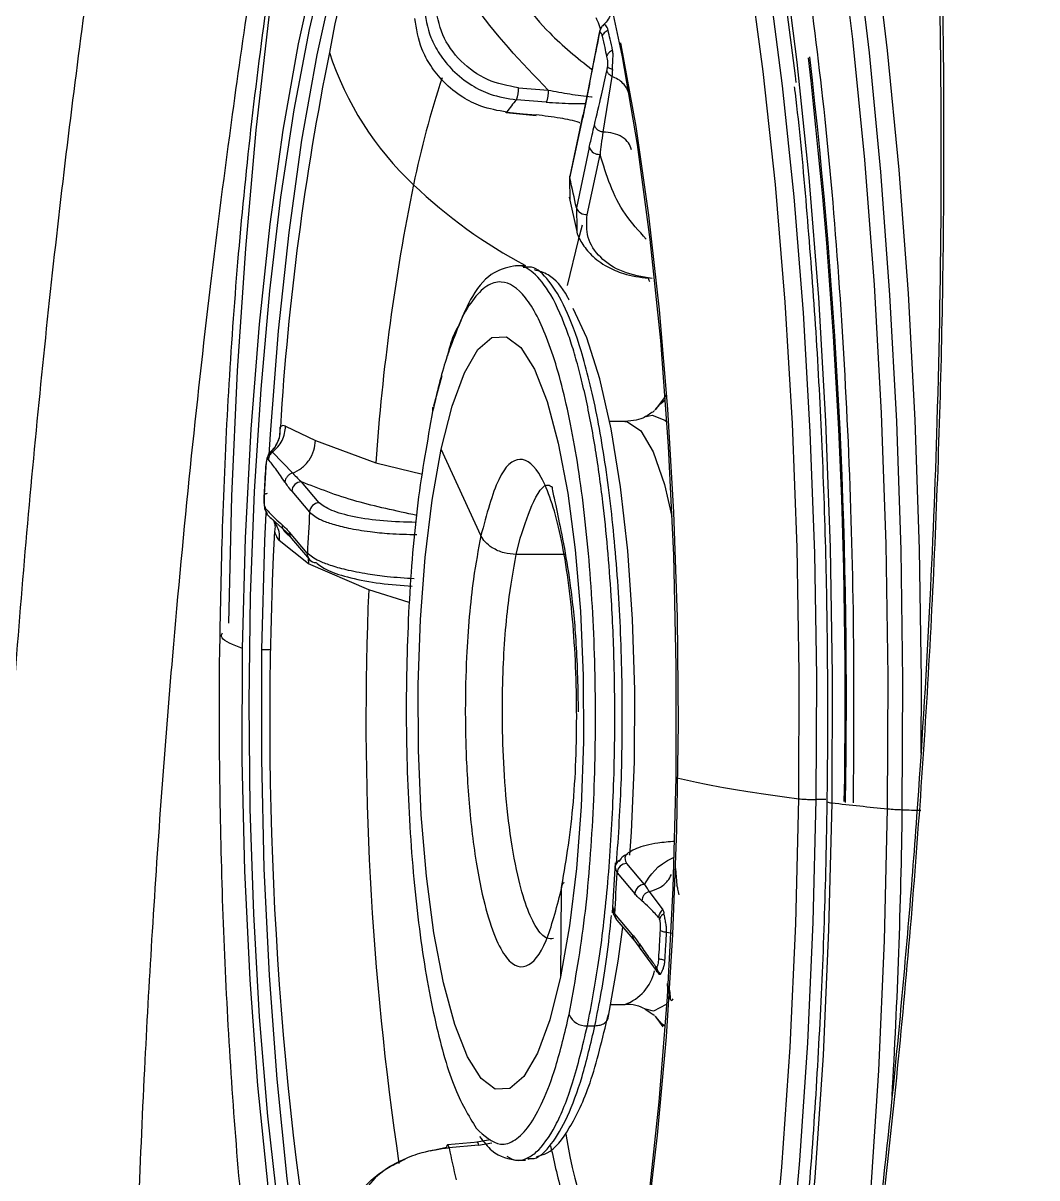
# Model space of a CAD drawing. Extents: x 525 to 613, y 487 to 635.
# Drawn here: x 602.46 to 603.692, y 543.681 to 545.085 of the extents above; entities that cross this region are included whole.
import ezdxf

# ---------------------------------------------------------------- set-up
doc = ezdxf.new("R2010")
doc.units = 0
doc.header["$MEASUREMENT"] = 0
doc.layers.add('1', color=4, linetype='Continuous')
doc.layers.add('STD TEST', color=3, linetype='Continuous')

# ---------------------------------------------------------------- blocks, each defined once
blk = doc.blocks.new('2023 VANGUARD')
at = {"layer": '1', "color": 3, "linetype": 'Continuous', "lineweight": 25}
for p, q in [((34.2002, -47.6176), (34.1864, -47.6885)), ((34.2157, -47.6705), (34.2048, -47.7383)), ((34.1023, -47.6844), (34.1385, -47.6873)), ((34.1864, -47.6885), (34.1808, -47.7171)), ((34.1359, -47.7019), (34.0997, -47.699)), ((34.0872, -47.7146), (34.1239, -47.7181)), ((34.1802, -47.7187), (34.1646, -47.792)), ((34.1646, -47.7944), (34.1803, -47.7211)), ((34.1883, -47.7571), (34.1727, -47.8304)), ((34.1857, -47.8387), (34.2014, -47.7654)), ((34.165, -47.821), (34.1646, -47.7944)), ((34.164, -47.8174), (34.1733, -47.8593)), ((34.1727, -47.8304), (34.173, -47.8555)), ((34.1106, -47.9008), (34.0986, -47.9008)), ((34.1131, -47.9028), (34.1076, -47.9008)), ((34.1105, -47.9029), (34.1081, -47.9029)), ((34.009, -48.0348), (33.9988, -48.0714)), ((34.2822, -48.0576), (34.2682, -48.0762)), ((34.2682, -48.0762), (34.2703, -48.0734)), ((34.2317, -48.0903), (34.2131, -48.0903)), ((33.8127, -48.097), (33.8113, -48.1108)), ((33.8191, -48.096), (33.8555, -48.1133)), ((33.8555, -48.1133), (33.9288, -48.1404)), ((33.8013, -48.1268), (33.7991, -48.1291)), ((33.8007, -48.1272), (33.8063, -48.1211)), ((33.8063, -48.1211), (33.8012, -48.127)), ((33.8033, -48.1273), (33.8277, -48.1529)), ((34.0565, -48.229), (34.0082, -48.1238)), ((33.795, -48.1455), (33.7931, -48.1793)), ((33.9288, -48.1404), (33.9855, -48.1543)), ((33.8266, -48.175), (33.8483, -48.2004)), ((33.8601, -48.189), (33.8385, -48.1635)), ((33.7939, -48.1963), (33.794, -48.1971)), ((33.8236, -48.2276), (33.7989, -48.2054)), ((33.8051, -48.2114), (33.8052, -48.2116)), ((33.8184, -48.2246), (33.8265, -48.2326)), ((33.8455, -48.2502), (33.8238, -48.2248)), ((34.0995, -48.2519), (34.1041, -48.2322)), ((33.8471, -48.2632), (33.8114, -48.235)), ((33.8263, -48.2325), (33.848, -48.2579)), ((33.8466, -48.2563), (33.8471, -48.2632)), ((34.1592, -48.2519), (34.0995, -48.2519)), ((33.9202, -48.2948), (33.8471, -48.2632)), ((33.9695, -48.3102), (33.9202, -48.2948)), ((33.7904, -48.3675), (33.8015, -48.3675)), ((34.4759, -48.5499), (34.4642, -48.5499)), ((34.227, -48.6216), (34.2242, -48.6251)), ((34.2197, -48.6268), (34.2162, -48.6878)), ((34.222, -48.6391), (34.2437, -48.6645)), ((34.2556, -48.653), (34.2339, -48.6276)), ((34.2931, -48.6339), (34.2948, -48.6543)), ((34.1541, -48.6604), (34.1534, -48.7655)), ((34.154, -48.6605), (34.1541, -48.6604)), ((34.2612, -48.6617), (34.2776, -48.6839)), ((34.2193, -48.6889), (34.218, -48.6823)), ((34.2409, -48.7143), (34.2193, -48.6889)), ((34.2218, -48.6965), (34.2435, -48.722)), ((34.2436, -48.7221), (34.251, -48.7322)), ((34.2892, -48.7127), (34.2822, -48.7115)), ((34.251, -48.7322), (34.2708, -48.7592)), ((34.2708, -48.7592), (34.2735, -48.7622)), ((34.2828, -48.7736), (34.2832, -48.7808)), ((34.287, -48.7932), (34.2847, -48.7801)), ((34.2145, -48.799), (34.2317, -48.799)), ((34.2682, -48.8131), (34.2779, -48.8262)), ((34.186, -48.8249), (34.1951, -48.8249)), ((34.0147, -48.973), (33.9947, -48.9774)), ((34.0531, -48.9665), (34.0159, -48.9695)), ((34.0538, -48.9702), (34.0177, -48.9732)), ((34.068, -48.9638), (34.0514, -48.9666)), ((34.0538, -48.9702), (34.0699, -48.9674)), ((34.0987, -48.9885), (34.1107, -48.9885)), ((34.1141, -48.9871), (34.1167, -48.9862))]:
    blk.add_line(p, q, dxfattribs=at)
at = {"layer": '1', "color": 3, "linetype": 'Continuous', "lineweight": 25, "flags": 128}
for points in [[(34.5919, -48.4933), (34.592, -48.404), (34.5897, -48.2456), (34.5844, -48.0887), (34.5762, -47.9345), (34.565, -47.7843), (34.551, -47.639), (34.5344, -47.4999), (34.5151, -47.3679), (34.4934, -47.2442), (34.4695, -47.1296), (34.4434, -47.025), (34.4155, -46.9312), (34.3859, -46.8489), (34.3548, -46.7788), (34.3225, -46.7214), (34.2893, -46.677), (34.2553, -46.6461), (34.2209, -46.629), (34.195, -46.6251)], [(34.5688, -48.5622), (34.5696, -48.4041), (34.5673, -48.2463), (34.562, -48.09), (34.5538, -47.9363), (34.5427, -47.7866), (34.5288, -47.6418), (34.5122, -47.5032), (34.493, -47.3717), (34.4714, -47.2484), (34.4475, -47.1342), (34.4215, -47.03), (34.3937, -46.9365), (34.3642, -46.8546), (34.3332, -46.7847), (34.3011, -46.7274), (34.2679, -46.6833), (34.2341, -46.6525), (34.1998, -46.6353), (34.1653, -46.632), (34.1479, -46.6355)], [(34.5509, -48.5611), (34.5517, -48.4), (34.5492, -48.2393), (34.5436, -48.0801), (34.5349, -47.924), (34.5232, -47.772), (34.5086, -47.6254), (34.4912, -47.4855), (34.4711, -47.3532), (34.4485, -47.2297), (34.4236, -47.1161), (34.3966, -47.0131), (34.3676, -46.9216), (34.337, -46.8424), (34.3049, -46.7762), (34.2717, -46.7233), (34.2376, -46.6843), (34.2029, -46.6595), (34.1678, -46.649), (34.1326, -46.653), (34.0977, -46.6714), (34.0633, -46.7042), (34.0554, -46.7138)], [(33.9884, -46.8671), (34.0064, -46.8388), (34.0392, -46.799), (34.0727, -46.7733), (34.1065, -46.7619), (34.1404, -46.7648), (34.1741, -46.782), (34.2074, -46.8134), (34.2398, -46.8588), (34.2712, -46.9177), (34.3013, -46.9896), (34.3298, -47.0739), (34.3565, -47.1699), (34.3811, -47.2768), (34.4035, -47.3936), (34.4234, -47.5194), (34.4407, -47.6531), (34.4553, -47.7936), (34.467, -47.9396), (34.4756, -48.0899), (34.4812, -48.2433), (34.4837, -48.3984), (34.4831, -48.5538)], [(34.4397, -47.678), (34.4388, -47.67), (34.4218, -47.5391), (34.4023, -47.416), (34.3804, -47.3016), (34.3563, -47.197), (34.3302, -47.103), (34.3023, -47.0205), (34.2728, -46.9501), (34.2421, -46.8925), (34.2103, -46.8481), (34.1778, -46.8174), (34.1728, -46.8139)], [(33.7501, -48.3355), (33.7539, -48.1809), (33.7608, -48.0286), (33.7706, -47.8799), (33.7835, -47.736), (33.7992, -47.5981), (33.8176, -47.4675), (33.8385, -47.3452), (33.8618, -47.2322), (33.8873, -47.1296), (33.9148, -47.0383), (33.9439, -46.9589), (33.9746, -46.8922), (33.9884, -46.8671)], [(34.4642, -48.5499), (34.4648, -48.4001), (34.4624, -48.2506), (34.4569, -48.1028), (34.4486, -47.958), (34.4374, -47.8172), (34.4233, -47.6819), (34.4066, -47.553), (34.3874, -47.4318), (34.3659, -47.3192), (34.3421, -47.2162), (34.3164, -47.1236), (34.2889, -47.0424), (34.26, -46.9731), (34.2297, -46.9164), (34.1984, -46.8727), (34.1866, -46.8598)], [(34.443, -48.549), (34.4436, -48.3959), (34.441, -48.2434), (34.4352, -48.0926), (34.4264, -47.945), (34.4145, -47.802), (34.3997, -47.6648), (34.3821, -47.5346), (34.362, -47.4127), (34.3393, -47.3001), (34.3145, -47.1979), (34.2876, -47.107), (34.259, -47.0282), (34.2289, -46.9622), (34.1975, -46.9097), (34.1831, -46.8906)], [(33.8106, -49.0498), (33.7977, -48.9348), (33.7875, -48.8141), (33.7803, -48.689), (33.776, -48.5611), (33.7748, -48.4318), (33.7766, -48.3027), (33.7815, -48.1752), (33.7893, -48.0509), (33.8, -47.9312), (33.8135, -47.8175), (33.8296, -47.7112), (33.8481, -47.6135), (33.8688, -47.5255), (33.8915, -47.4483), (33.9158, -47.3828), (33.9416, -47.3297), (33.9684, -47.2897), (33.9961, -47.2632), (34.0241, -47.2506), (34.0524, -47.252)], [(33.7991, -48.1306), (33.8006, -48.1054), (33.8105, -47.9799), (33.8233, -47.8603), (33.839, -47.748), (33.8574, -47.6445), (33.8781, -47.551), (33.901, -47.4688), (33.9258, -47.3988), (33.9521, -47.342), (33.9796, -47.2991), (34.0081, -47.2706), (34.037, -47.2568), (34.0493, -47.2555)], [(34.0734, -47.2516), (34.0766, -47.2541), (34.1053, -47.2854), (34.1332, -47.3314), (34.1597, -47.3913), (34.1846, -47.4645), (34.2076, -47.5499), (34.2284, -47.6467), (34.2466, -47.7535), (34.2621, -47.8689), (34.2747, -47.9917), (34.2843, -48.1201), (34.2906, -48.2526), (34.2936, -48.3875), (34.2934, -48.5231)], [(33.7668, -48.3662), (33.7703, -48.2316), (33.7772, -48.0996), (33.7872, -47.972), (33.8003, -47.8503), (33.8162, -47.7361), (33.8349, -47.6308), (33.856, -47.5357), (33.8793, -47.4521), (33.9045, -47.381), (33.9312, -47.3232), (33.9593, -47.2795), (33.9716, -47.2652)], [(34.2262, -47.6298), (34.2267, -47.6321), (34.2447, -47.7316), (34.2603, -47.8395), (34.2733, -47.9545), (34.2834, -48.0752), (34.2907, -48.2003), (34.295, -48.3282), (34.2962, -48.4575), (34.2944, -48.5866), (34.2895, -48.7141), (34.2817, -48.8384), (34.2709, -48.9581), (34.2574, -49.0718), (34.2413, -49.1781), (34.2228, -49.2758), (34.2021, -49.3638), (34.1795, -49.441), (34.1551, -49.5065), (34.1294, -49.5596), (34.1025, -49.5996), (34.0749, -49.6261), (34.0468, -49.6387), (34.0378, -49.6398)], [(34.088, -47.714), (34.1081, -47.7159), (34.1238, -47.7174)], [(34.1802, -47.7187), (34.1801, -47.7195), (34.1803, -47.7211)], [(34.1808, -47.7171), (34.1804, -47.718), (34.1802, -47.7187)], [(34.1646, -47.7944), (34.1645, -47.7929), (34.1646, -47.792)], [(34.1798, -47.8513), (34.1747, -47.8699), (34.1616, -47.9249)], [(34.2377, -48.6176), (34.2396, -48.5894), (34.2432, -48.5039), (34.2436, -48.4169), (34.2408, -48.3306), (34.235, -48.2474), (34.2263, -48.1695), (34.2149, -48.0992), (34.2011, -48.0383), (34.1853, -47.9885), (34.1688, -47.9526)], [(34.0082, -48.1238), (34.0214, -48.0717), (34.0364, -48.031), (34.0528, -48.0028), (34.07, -47.988), (34.0876, -47.9871), (34.1049, -48.0001), (34.1215, -48.0267), (34.1369, -48.0659), (34.1506, -48.1166), (34.1621, -48.1773), (34.1712, -48.2461), (34.1775, -48.3209), (34.1809, -48.3996), (34.1813, -48.4795), (34.1786, -48.5584), (34.1729, -48.6339), (34.1644, -48.7036), (34.1534, -48.7655)], [(34.2703, -48.0734), (34.2751, -48.0681), (34.2805, -48.0637)], [(34.2317, -48.0903), (34.2349, -48.0906), (34.2509, -48.1014), (34.266, -48.1272), (34.2797, -48.1668), (34.2887, -48.2055)], [(34.2576, -48.0841), (34.2646, -48.0823), (34.28, -48.0885), (34.2824, -48.0906)], [(34.1534, -48.7655), (34.1402, -48.8176), (34.1252, -48.8583), (34.1088, -48.8865), (34.0916, -48.9013), (34.074, -48.9022), (34.0567, -48.8892), (34.0401, -48.8626), (34.0247, -48.8234), (34.011, -48.7727), (33.9995, -48.712), (33.9904, -48.6432), (33.9841, -48.5683), (33.9807, -48.4897), (33.9803, -48.4098), (33.983, -48.3308), (33.9887, -48.2554), (33.9972, -48.1857), (34.0082, -48.1238)], [(33.7904, -48.3675), (33.7939, -48.2351), (33.7953, -48.2017)], [(33.9615, -49.6126), (33.9548, -49.6039), (33.927, -49.5579), (33.9004, -49.498), (33.8755, -49.4249), (33.8525, -49.3394), (33.8318, -49.2426), (33.8136, -49.1358), (33.798, -49.0204), (33.7854, -48.8976), (33.7759, -48.7692), (33.7696, -48.6367), (33.7665, -48.5018), (33.7668, -48.3662)], [(34.0325, -49.6313), (34.0036, -49.6152), (33.9753, -49.5844), (33.9479, -49.5392), (33.9218, -49.4803), (33.8973, -49.4084), (33.8747, -49.3243), (33.8543, -49.2292), (33.8364, -49.1242), (33.8211, -49.0107), (33.8087, -48.89), (33.7994, -48.7638), (33.7931, -48.6335), (33.7901, -48.5009), (33.7904, -48.3675)], [(34.2934, -48.5231), (34.2898, -48.6577), (34.283, -48.7897), (34.273, -48.9173), (34.2599, -49.039), (34.2439, -49.1532), (34.2253, -49.2585), (34.2042, -49.3535), (34.1809, -49.4372), (34.1557, -49.5083), (34.1289, -49.5661), (34.1009, -49.6098), (34.0949, -49.6171)], [(34.4831, -48.5538), (34.4793, -48.7084), (34.4725, -48.8607), (34.4626, -49.0094), (34.4497, -49.1533), (34.4341, -49.2912), (34.4157, -49.4218), (34.3947, -49.5441), (34.3714, -49.6571), (34.3459, -49.7596), (34.3185, -49.851), (34.2893, -49.9304), (34.2587, -49.9971), (34.2268, -50.0505), (34.194, -50.0903), (34.1606, -50.116), (34.1267, -50.1274), (34.0928, -50.1245), (34.0591, -50.1073), (34.0259, -50.0759), (34.0104, -50.0561)], [(34.1799, -50.0359), (34.1856, -50.0305), (34.2172, -49.9922), (34.2479, -49.9407), (34.2774, -49.8764), (34.3055, -49.8), (34.332, -49.7119), (34.3565, -49.613), (34.379, -49.5042), (34.3992, -49.3863), (34.4169, -49.2604), (34.432, -49.1276), (34.4444, -48.9889), (34.4539, -48.8455), (34.4605, -48.6988), (34.4641, -48.5499)], [(34.19, -49.9901), (34.2176, -49.9478), (34.2482, -49.8866), (34.2774, -49.8124), (34.305, -49.7258), (34.3306, -49.6276), (34.354, -49.5187), (34.3751, -49.4), (34.3937, -49.2727), (34.4095, -49.1379), (34.4224, -48.9969), (34.4324, -48.8508), (34.4392, -48.701), (34.443, -48.549)], [(34.0701, -50.1927), (34.0823, -50.205), (34.117, -50.2298), (34.1521, -50.2403), (34.1873, -50.2363), (34.2222, -50.2178), (34.2566, -50.1851), (34.2903, -50.1384), (34.3229, -50.0781), (34.3542, -50.0046), (34.3839, -49.9185), (34.4118, -49.8206), (34.4377, -49.7115), (34.4613, -49.5923), (34.4826, -49.4639), (34.5012, -49.3272), (34.5171, -49.1834), (34.5301, -49.0337), (34.5401, -48.8793), (34.5471, -48.7213), (34.5509, -48.5611)], [(34.2115, -48.8133), (34.2236, -48.7462), (34.2292, -48.7052)], [(34.2826, -48.7984), (34.2818, -48.7992), (34.2664, -48.807), (34.257, -48.8049)], [(34.28, -48.8253), (34.277, -48.8229), (34.2682, -48.8131)]]:
    blk.add_lwpolyline(points, dxfattribs=at)
at = {"layer": '1', "color": 3, "linetype": 'Continuous', "lineweight": 25}
for centre, radius, start, end in [((34.8342, -47.811), 0.9767, 153.3802, 170.0053), ((37.148, -48.3023), 3.3416, 168.5946, 176.4766), ((34.2379, -47.5219), 0.3846, 198.126, 226.8042), ((27.7134, -48.427), 6.7861, 358.94242, 6.5917), ((27.6309, -48.4271), 6.87, 358.94657, 6.52066), ((35.1055, -48.035), 1.1546, 161.6962, 168.3735), ((34.0654, -47.6854), 0.0369, 338.3926, 1.5807), ((34.2043, -47.7926), 0.1403, 138.1847, 145.9592), ((34.0876, -47.7133), 0.00136, 196.1174, 250.9942), ((34.0871, -47.7135), 0.00104, 271.6902, 331.8805), ((34.2006, -47.7521), 0.0133, 202.0794, 273.354), ((32.7143, -48.1369), 1.4902, 11.8679, 13.2848), ((36.533, -48.3211), 2.6105, 168.5351, 176.0308), ((34.3901, -47.3695), 0.5999, 226.1654, 242.2687), ((34.1849, -47.8254), 0.0133, 202.0792, 273.3539), ((34.2642, -47.9164), 0.004, 176.1427, 238.0062), ((34.007, -48.076), 0.00939, 160.0897, 193.3897), ((33.8388, -48.1758), 0.0123, 91.7845, 176.1235), ((33.8605, -48.2012), 0.0123, 91.7848, 176.1236), ((37.5442, -48.4318), 3.7031, 176.4175, 177.1898), ((38.2708, -48.4522), 4.471, 177.0679, 189.6381), ((33.8346, -48.2255), 0.0108, 176.4445, 220.1999), ((33.8562, -48.2509), 0.0108, 176.3717, 269.1967), ((37.5862, -48.451), 3.6694, 177.5608, 188.4846), ((34.4823, -48.5438), 0.0101, 239.0162, 274.4022), ((34.9971, -44.0966), 4.4868, 263.4222, 264.2936), ((34.5789, -48.2563), 0.3061, 264.7699, 268.1272), ((26.6327, -48.453), 7.9369, 356.6954, 359.21153), ((34.5912, -47.9601), 0.6026, 267.8728, 270.0031), ((30.5234, -48.4575), 3.7031, 356.4175, 357.1898), ((34.2343, -48.6399), 0.0123, 91.7856, 176.1237), ((34.256, -48.6653), 0.0123, 91.7845, 176.1235), ((34.2301, -48.6896), 0.0108, 176.4444, 220.1998), ((34.2517, -48.715), 0.0108, 176.4393, 221.1853), ((34.2121, -48.7454), 0.057, 290.0674, 347.0878), ((34.1843, -48.8027), 0.0223, 202.3707, 274.3555), ((34.7048, -48.8746), 0.551, 188.5832, 211.2964), ((34.0189, -48.9725), 0.0042, 135.4425, 187.7849), ((34.0137, -48.9728), 0.00398, 359.1349, 55.9786), ((33.992, -48.9796), 0.0265, 13.9172, 14.5941), ((35.2827, -48.7114), 1.2917, 191.6919, 193.4608), ((34.0281, -48.9766), 0.0265, 13.8917, 14.5936), ((35.2815, -48.7314), 1.1651, 191.872, 195.0022)]:
    blk.add_arc(centre, radius, start, end, dxfattribs=at)
for points, knots in [([(35.0078, -45.5697), (35.0077, -45.7831), (35.0062, -45.9963), (35, -46.4227), (34.9953, -46.6358), (34.9765, -47.275), (34.9577, -47.7009), (34.9076, -48.5536), (34.8761, -48.9804), (34.8203, -49.6145), (34.8002, -49.8251), (34.7724, -50.0944), (34.7638, -50.1755), (34.7554, -50.2544), (34.7497, -50.3063), (34.747, -50.3318), (34.7414, -50.382), (34.7373, -50.4195), (34.7327, -50.4604), (34.7294, -50.4887), (34.7277, -50.5036), (34.7225, -50.5496), (34.7188, -50.5813), (34.7144, -50.6194), (34.7124, -50.6361), (34.7111, -50.6474), (34.7104, -50.6536), (34.7101, -50.6559), (34.7099, -50.6578)], [0, 0, 0, 0, 0.125, 0.125, 0.25, 0.25, 0.5, 0.5, 0.75, 0.75, 0.875, 0.875, 0.90625, 0.921875, 0.921875, 0.9375, 0.9375, 0.953125, 0.960938, 0.960938, 0.96875, 0.96875, 0.984375, 0.984375, 0.992188, 0.996094, 0.996094, 1, 1, 1, 1]), ([(34.315, -50.3118), (34.3211, -50.2888), (34.3271, -50.2652), (34.3334, -50.2405), (34.3337, -50.2391), (34.3345, -50.2361), (34.3349, -50.2342), (34.3361, -50.2291), (34.3368, -50.2261), (34.3391, -50.2169), (34.3406, -50.2109), (34.3451, -50.1929), (34.3481, -50.1808), (34.3629, -50.1201), (34.3745, -50.0708), (34.4081, -49.9193), (34.4293, -49.8133), (34.4692, -49.5926), (34.4876, -49.4794), (34.5208, -49.2492), (34.5357, -49.1318), (34.5622, -48.8927), (34.5739, -48.7701), (34.5931, -48.5266), (34.6008, -48.4053), (34.6123, -48.1638), (34.6162, -48.0435), (34.62, -47.8041), (34.62, -47.6868), (34.6159, -47.4592), (34.612, -47.3486), (34.6003, -47.1337), (34.5925, -47.0287), (34.564, -46.7321), (34.5382, -46.5561), (34.4735, -46.2494), (34.4359, -46.1252), (34.3725, -45.9826), (34.3501, -45.9424), (34.304, -45.8791), (34.2804, -45.8558), (34.2317, -45.8254), (34.2067, -45.8184), (34.1555, -45.8214), (34.1299, -45.8313), (34.0785, -45.8676), (34.0528, -45.8938), (34.001, -45.9629), (33.975, -46.0061), (33.9244, -46.1064), (33.8995, -46.1639), (33.8629, -46.2608), (33.8508, -46.295), (33.8268, -46.3669), (33.8149, -46.4048), (33.7564, -46.6021), (33.7133, -46.7819), (33.6638, -47.0338), (33.6541, -47.0857), (33.6353, -47.1914), (33.6262, -47.245), (33.5999, -47.4082), (33.5836, -47.52), (33.561, -47.6922), (33.5538, -47.7503), (33.5399, -47.8682), (33.5333, -47.9281), (33.5145, -48.1086), (33.5034, -48.2292), (33.4843, -48.4713), (33.4762, -48.5926), (33.4662, -48.7752), (33.4632, -48.8363), (33.458, -48.9574), (33.4558, -49.0174), (33.4522, -49.1362), (33.4509, -49.1951), (33.4495, -49.2819), (33.4491, -49.3105), (33.4485, -49.3538), (33.4484, -49.3682), (33.4481, -49.3973), (33.448, -49.4116), (33.4479, -49.4346), (33.4478, -49.443), (33.4478, -49.4593), (33.448, -49.4658), (33.4484, -49.4868), (33.4487, -49.5009), (33.4496, -49.5432), (33.4503, -49.5713), (33.4528, -49.655), (33.4549, -49.7101), (33.4575, -49.7646)], [0, 0, 0, 0, 0.007813, 0.007813, 0.008301, 0.008301, 0.008789, 0.008789, 0.009766, 0.009766, 0.011719, 0.011719, 0.015625, 0.015625, 0.03125, 0.03125, 0.0625, 0.0625, 0.09375, 0.09375, 0.125, 0.125, 0.15625, 0.15625, 0.1875, 0.1875, 0.21875, 0.21875, 0.25, 0.25, 0.28125, 0.28125, 0.3125, 0.3125, 0.375, 0.375, 0.4375, 0.4375, 0.46875, 0.46875, 0.5, 0.5, 0.53125, 0.53125, 0.5625, 0.5625, 0.59375, 0.59375, 0.625, 0.625, 0.65625, 0.65625, 0.671875, 0.671875, 0.6875, 0.6875, 0.75, 0.75, 0.765625, 0.765625, 0.78125, 0.78125, 0.8125, 0.8125, 0.828125, 0.828125, 0.84375, 0.84375, 0.875, 0.875, 0.90625, 0.90625, 0.921875, 0.921875, 0.9375, 0.9375, 0.953125, 0.953125, 0.960937, 0.960937, 0.964844, 0.964844, 0.96875, 0.96875, 0.970703, 0.970703, 0.972656, 0.972656, 0.976562, 0.976562, 0.984375, 0.984375, 1, 1, 1, 1]), ([(33.6397, -49.6728), (33.638, -49.6229), (33.6346, -49.5226), (33.6315, -49.3665), (33.635, -49.2066), (33.6404, -49.0404), (33.6477, -48.8746), (33.6572, -48.7067), (33.6683, -48.5423), (33.6833, -48.3537), (33.7027, -48.1475), (33.7271, -47.9273), (33.7591, -47.6774), (33.8005, -47.403), (33.8534, -47.1141), (33.9112, -46.8517), (33.9668, -46.6449), (34.0182, -46.4854), (34.064, -46.3647), (34.1179, -46.2463), (34.1805, -46.1423), (34.2434, -46.0766), (34.2986, -46.0495), (34.3365, -46.0438), (34.3581, -46.0535), (34.3644, -46.0564)], [0, 0, 0, 0, 0.031903, 0.064183, 0.096039, 0.127949, 0.16218, 0.19234, 0.224594, 0.256365, 0.300365, 0.343172, 0.384805, 0.449361, 0.513053, 0.576291, 0.640041, 0.682863, 0.72594, 0.769283, 0.831973, 0.895632, 0.938644, 0.982114, 1, 1, 1, 1]), ([(34.3712, -46.0575), (34.3708, -46.0574), (34.368, -46.0565), (34.3746, -46.0649), (34.3923, -46.0949), (34.4139, -46.1399), (34.4381, -46.2015), (34.465, -46.2853), (34.4913, -46.3856), (34.5142, -46.4917), (34.5334, -46.5971), (34.5495, -46.7), (34.5641, -46.8098), (34.5775, -46.9302), (34.5895, -47.0614), (34.5998, -47.2056), (34.6087, -47.3762), (34.615, -47.5803), (34.6167, -47.8213), (34.6124, -48.0727), (34.6021, -48.3268), (34.5867, -48.5771), (34.5642, -48.8444), (34.5337, -49.1251), (34.4943, -49.4151), (34.4512, -49.6743), (34.4072, -49.8997), (34.3645, -50.0921), (34.3338, -50.2121), (34.3181, -50.2734)], [0, 0, 0, 0, 0.0069333, 0.0434323, 0.0729031, 0.1002979, 0.1362254, 0.1716352, 0.205769, 0.2413359, 0.2702476, 0.2943547, 0.3208509, 0.3505301, 0.377809, 0.4075772, 0.44199, 0.4817545, 0.5271877, 0.5783649, 0.6200715, 0.664829, 0.7130184, 0.764177, 0.8181366, 0.8755975, 0.9156528, 0.9569035, 1, 1, 1, 1]), ([(33.823, -47.4184), (33.8149, -47.4648), (33.7975, -47.5648), (33.7775, -47.7212), (33.7611, -47.8836), (33.7497, -48.0427), (33.7422, -48.1967), (33.7401, -48.2982), (33.7391, -48.347)], [0, 0, 0, 0, 0.160458, 0.346195, 0.520321, 0.687189, 0.849645, 1, 1, 1, 1]), ([(34.1385, -47.6873), (34.1056, -47.6532), (34.047, -47.5923), (34.0108, -47.5173), (33.9948, -47.4842)], [0, 0, 0, 0, 0.5597984, 1, 1, 1, 1]), ([(34.4491, -47.5173), (34.4571, -47.5767), (34.4734, -47.6988), (34.4913, -47.9004), (34.5038, -48.1138), (34.5104, -48.3332), (34.5096, -48.4804), (34.5091, -48.554)], [0, 0, 0, 0, 0.191329, 0.393497, 0.595664, 0.797832, 1, 1, 1, 1]), ([(34.0808, -47.5417), (34.0992, -47.5683), (34.1305, -47.6135), (34.1737, -47.648), (34.1915, -47.6622)], [0, 0, 0, 0, 0.588367, 1, 1, 1, 1]), ([(33.9872, -47.5862), (33.9891, -47.5988), (33.9922, -47.6188), (34.0061, -47.6443), (34.0225, -47.6647), (34.0436, -47.6812), (34.07, -47.6943), (34.0889, -47.6973), (34.0997, -47.699)], [0, 0, 0, 0, 0.223173, 0.354792, 0.499492, 0.670253, 0.81071, 1, 1, 1, 1]), ([(34.1023, -47.6844), (34.0894, -47.682), (34.0637, -47.6772), (34.031, -47.6534), (34.0074, -47.6209), (34.003, -47.5956), (34.0009, -47.583)], [0, 0, 0, 0, 0.249698, 0.500187, 0.750582, 1, 1, 1, 1]), ([(34.088, -47.714), (34.0773, -47.7122), (34.0586, -47.7089), (34.0325, -47.6956), (34.0116, -47.6789), (33.9953, -47.6584), (33.9814, -47.6327), (33.9783, -47.6126), (33.9763, -47.6)], [0, 0, 0, 0, 0.189178, 0.329349, 0.49967, 0.644705, 0.776575, 1, 1, 1, 1]), ([(34.1963, -47.5991), (34.1964, -47.5995), (34.1967, -47.6002), (34.1996, -47.6063), (34.202, -47.6136), (34.202, -47.6136)], [0, 0, 0, 0, 0.415929, 0.999695, 1, 1, 1, 1]), ([(34.2141, -47.5954), (34.2129, -47.598), (34.2106, -47.6031), (34.2066, -47.607), (34.2046, -47.609)], [0, 0, 0, 0, 0.504469, 1, 1, 1, 1]), ([(34.2022, -47.6121), (34.2018, -47.6129), (34.2011, -47.6144), (34.2005, -47.6166), (34.2002, -47.6177)], [0, 0, 0, 0, 0.509593, 1, 1, 1, 1]), ([(34.2046, -47.609), (34.204, -47.6095), (34.2029, -47.6107), (34.2018, -47.6128), (34.2011, -47.6151), (34.2011, -47.6167), (34.2012, -47.6175)], [0, 0, 0, 0, 0.247007, 0.5, 0.752993, 1, 1, 1, 1]), ([(34.2067, -47.6077), (34.2058, -47.6082), (34.204, -47.6091), (34.2027, -47.6112), (34.2021, -47.6122)], [0, 0, 0, 0, 0.509002, 1, 1, 1, 1]), ([(34.2113, -47.6145), (34.2109, -47.6133), (34.2101, -47.6109), (34.2082, -47.6084), (34.2061, -47.6072), (34.2051, -47.6084), (34.2046, -47.609)], [0, 0, 0, 0, 0.2108084, 0.4457433, 0.7034455, 1, 1, 1, 1]), ([(34.2001, -47.6206), (34.1975, -47.6337), (34.1927, -47.6571), (34.1881, -47.6812), (34.1861, -47.6919)], [0, 0, 0, 0, 0.559998, 1, 1, 1, 1]), ([(34.2012, -47.6175), (34.2009, -47.6179), (34.2006, -47.6187), (34.2003, -47.62), (34.2001, -47.6206)], [0, 0, 0, 0, 0.562763, 1, 1, 1, 1]), ([(34.2012, -47.6175), (34.2014, -47.6172), (34.2019, -47.6167), (34.203, -47.6181), (34.2036, -47.6204), (34.204, -47.6218)], [0, 0, 0, 0, 0.243345, 0.515967, 1, 1, 1, 1]), ([(34.2113, -47.6145), (34.2104, -47.6149), (34.2085, -47.6158), (34.2063, -47.6176), (34.2047, -47.6196), (34.2042, -47.6211), (34.204, -47.6218)], [0, 0, 0, 0, 0.245697, 0.5, 0.754303, 1, 1, 1, 1]), ([(34.204, -47.6218), (34.205, -47.6264), (34.2068, -47.6345), (34.2086, -47.6426), (34.2094, -47.6462)], [0, 0, 0, 0, 0.56, 1, 1, 1, 1]), ([(34.2167, -47.6389), (34.2157, -47.6344), (34.2138, -47.6262), (34.212, -47.6181), (34.2113, -47.6145)], [0, 0, 0, 0, 0.559999, 1, 1, 1, 1]), ([(34.2167, -47.6389), (34.2158, -47.6393), (34.214, -47.6402), (34.2118, -47.642), (34.2101, -47.644), (34.2096, -47.6455), (34.2094, -47.6462)], [0, 0, 0, 0, 0.245697, 0.5, 0.754303, 1, 1, 1, 1]), ([(34.2164, -47.662), (34.2165, -47.6595), (34.2167, -47.6549), (34.2171, -47.6483), (34.2173, -47.643), (34.2169, -47.6402), (34.2167, -47.6389)], [0, 0, 0, 0, 0.297153, 0.554926, 0.789648, 1, 1, 1, 1]), ([(34.2094, -47.6462), (34.2096, -47.6473), (34.2101, -47.6495), (34.2104, -47.653), (34.2106, -47.6563), (34.2105, -47.6582), (34.2104, -47.659)], [0, 0, 0, 0, 0.316237, 0.605106, 0.810922, 1, 1, 1, 1]), ([(34.1945, -47.7298), (34.1974, -47.7177), (34.2026, -47.6961), (34.2076, -47.6737), (34.2098, -47.6638)], [0, 0, 0, 0, 0.559997, 1, 1, 1, 1]), ([(34.2098, -47.6638), (34.2099, -47.663), (34.2102, -47.6616), (34.2104, -47.6598), (34.2104, -47.659)], [0, 0, 0, 0, 0.557139, 1, 1, 1, 1]), ([(34.2157, -47.6705), (34.215, -47.6701), (34.2135, -47.6693), (34.2117, -47.6676), (34.2104, -47.6658), (34.21, -47.6645), (34.2098, -47.6638)], [0, 0, 0, 0, 0.2466976, 0.5, 0.7533025, 1, 1, 1, 1]), ([(34.2164, -47.662), (34.2157, -47.6618), (34.2142, -47.6614), (34.2125, -47.6607), (34.2111, -47.6599), (34.2107, -47.6593), (34.2104, -47.659)], [0, 0, 0, 0, 0.247007, 0.5, 0.752993, 1, 1, 1, 1]), ([(34.2164, -47.662), (34.2163, -47.6635), (34.2162, -47.6667), (34.2159, -47.6692), (34.2157, -47.6705)], [0, 0, 0, 0, 0.494345, 1, 1, 1, 1]), ([(34.2359, -47.6902), (34.2353, -47.6883), (34.234, -47.6844), (34.2295, -47.6789), (34.2235, -47.674), (34.2183, -47.6717), (34.2157, -47.6705)], [0, 0, 0, 0, 0.243533, 0.495782, 0.750225, 1, 1, 1, 1]), ([(34.4375, -47.6833), (34.4378, -47.6858), (34.4433, -47.7297), (34.4516, -47.8205), (34.4623, -47.9549), (34.4702, -48.0938), (34.4755, -48.2352), (34.478, -48.3758), (34.478, -48.4817), (34.4773, -48.5397), (34.4771, -48.5524)], [0, 0, 0, 0, 0.009592, 0.168747, 0.328028, 0.487399, 0.646833, 0.806307, 0.957442, 1, 1, 1, 1]), ([(34.1385, -47.6873), (34.1471, -47.6889), (34.1645, -47.6921), (34.1828, -47.6947), (34.1914, -47.6954), (34.1916, -47.6954)], [0, 0, 0, 0, 0.492126, 0.985757, 1, 1, 1, 1]), ([(34.1861, -47.6919), (34.185, -47.6974), (34.1831, -47.7074), (34.1811, -47.7169), (34.1803, -47.7211)], [0, 0, 0, 0, 0.559985, 1, 1, 1, 1]), ([(34.1359, -47.7019), (34.1462, -47.7026), (34.1623, -47.7037), (34.1782, -47.7035), (34.1838, -47.7034)], [0, 0, 0, 0, 0.641972, 1, 1, 1, 1]), ([(34.1768, -47.727), (34.1765, -47.7269), (34.1699, -47.7244), (34.152, -47.7209), (34.1336, -47.7186), (34.1238, -47.7174)], [0, 0, 0, 0, 0.024161, 0.48309, 1, 1, 1, 1]), ([(34.1883, -47.7571), (34.1894, -47.7519), (34.1915, -47.7426), (34.1936, -47.7337), (34.1945, -47.7298)], [0, 0, 0, 0, 0.559985, 1, 1, 1, 1]), ([(34.2048, -47.7383), (34.2036, -47.738), (34.2011, -47.7374), (34.1979, -47.7353), (34.1955, -47.7327), (34.1948, -47.7308), (34.1945, -47.7298)], [0, 0, 0, 0, 0.243098, 0.5, 0.756902, 1, 1, 1, 1]), ([(34.2048, -47.7383), (34.2041, -47.7433), (34.2029, -47.7521), (34.2018, -47.7613), (34.2014, -47.7654)], [0, 0, 0, 0, 0.561456, 1, 1, 1, 1]), ([(34.2395, -47.7597), (34.2386, -47.7569), (34.2366, -47.751), (34.2288, -47.744), (34.2178, -47.7392), (34.2091, -47.7386), (34.2048, -47.7383)], [0, 0, 0, 0, 0.235391, 0.489489, 0.749289, 1, 1, 1, 1]), ([(34.2576, -47.8684), (34.2485, -47.8585), (34.2205, -47.8278), (34.2091, -47.7906), (34.2014, -47.7654)], [0, 0, 0, 0, 0.322245, 1, 1, 1, 1]), ([(34.2646, -47.9162), (34.2523, -47.9142), (34.2277, -47.91), (34.2003, -47.8916), (34.1839, -47.8669), (34.1851, -47.8481), (34.1857, -47.8387)], [0, 0, 0, 0, 0.249697, 0.500187, 0.750582, 1, 1, 1, 1]), ([(34.173, -47.8555), (34.173, -47.8563), (34.173, -47.8626), (34.1793, -47.8737), (34.1906, -47.8891), (34.2082, -47.9017), (34.2316, -47.912), (34.2498, -47.9146), (34.2602, -47.9161)], [0, 0, 0, 0, 0.024456, 0.1897434, 0.3714592, 0.5859012, 0.7622881, 1, 1, 1, 1]), ([(34.0994, -47.9008), (34.0903, -47.9026), (34.071, -47.9065), (34.0476, -47.9313), (34.0352, -47.9603), (34.03, -47.9725)], [0, 0, 0, 0, 0.3391955, 0.723105, 1, 1, 1, 1]), ([(34.186, -48.8249), (34.1908, -48.8001), (34.2005, -48.7492), (34.2111, -48.6566), (34.218, -48.5525), (34.2195, -48.475), (34.2193, -48.43), (34.2191, -48.4181), (34.2189, -48.404), (34.2181, -48.3648), (34.2149, -48.2902), (34.207, -48.201), (34.1959, -48.1214), (34.1863, -48.0704), (34.1773, -48.0328), (34.1704, -48.0076), (34.1589, -47.9718), (34.1424, -47.934), (34.1211, -47.908), (34.1065, -47.8996), (34.0992, -47.9011), (34.0985, -47.9012)], [0, 0, 0, 0, 0.077582, 0.158911, 0.243986, 0.332804, 0.340411, 0.349756, 0.360839, 0.373659, 0.442247, 0.538508, 0.597121, 0.662668, 0.695167, 0.726761, 0.757448, 0.843944, 0.92232, 0.99257, 1, 1, 1, 1]), ([(34.2215, -48.628), (34.2238, -48.5938), (34.2274, -48.5397), (34.2286, -48.4618), (34.2281, -48.3808), (34.2237, -48.2828), (34.2133, -48.1749), (34.2006, -48.0953), (34.1885, -48.0401), (34.1761, -47.9948), (34.1598, -47.9508), (34.1394, -47.9175), (34.1227, -47.9015), (34.1131, -47.9026), (34.1105, -47.9029)], [0, 0, 0, 0, 0.104152, 0.1647, 0.226775, 0.340046, 0.453318, 0.56659, 0.623307, 0.680025, 0.776117, 0.871581, 0.966417, 1, 1, 1, 1]), ([(34.164, -47.9428), (34.1633, -47.9414), (34.1562, -47.9273), (34.1421, -47.9113), (34.1274, -47.9074), (34.1217, -47.9059)], [0, 0, 0, 0, 0.0639713, 0.6400244, 1, 1, 1, 1]), ([(34.1638, -48.8112), (34.1702, -48.7756), (34.183, -48.7053), (34.1937, -48.5759), (34.1971, -48.4407), (34.1928, -48.3054), (34.181, -48.1794), (34.1626, -48.071), (34.1387, -47.9874), (34.1111, -47.9341), (34.0853, -47.9174), (34.0635, -47.9235), (34.0462, -47.9419), (34.0335, -47.9621), (34.0272, -47.9795), (34.026, -47.9829)], [0, 0, 0, 0, 0.093498, 0.184685, 0.275848, 0.366973, 0.458066, 0.549159, 0.640255, 0.731352, 0.822476, 0.877264, 0.932067, 0.986894, 1, 1, 1, 1]), ([(34.03, -47.9725), (34.0269, -47.978), (34.0214, -47.9877), (34.0175, -48.0036), (34.0158, -48.0103)], [0, 0, 0, 0, 0.5715, 1, 1, 1, 1]), ([(34.026, -47.9829), (34.022, -47.9929), (34.0116, -48.0186), (34.0031, -48.0557), (33.9978, -48.0782)], [0, 0, 0, 0, 0.391995, 1, 1, 1, 1]), ([(34.2675, -48.0768), (34.2675, -48.077), (34.2675, -48.0775), (34.2597, -48.0824), (34.2551, -48.0853)], [0, 0, 0, 0, 0.412221, 1, 1, 1, 1]), ([(33.9978, -48.0782), (33.9914, -48.1138), (33.9786, -48.1841), (33.9679, -48.3135), (33.9645, -48.4487), (33.9689, -48.584), (33.9806, -48.7101), (33.9991, -48.8179), (34.0228, -48.9035), (34.0415, -48.9342), (34.0509, -48.9496)], [0, 0, 0, 0, 0.127843, 0.252526, 0.377175, 0.501773, 0.626327, 0.750881, 0.87544, 1, 1, 1, 1]), ([(34.2551, -48.0853), (34.2551, -48.0853), (34.2508, -48.088), (34.2412, -48.0892), (34.2317, -48.0903)], [0, 0, 0, 0, 0.00291, 1, 1, 1, 1]), ([(33.8033, -48.1273), (33.8055, -48.1253), (33.8101, -48.1212), (33.815, -48.1134), (33.8183, -48.1049), (33.8189, -48.0989), (33.8191, -48.096)], [0, 0, 0, 0, 0.249775, 0.504218, 0.756467, 1, 1, 1, 1]), ([(33.8063, -48.1211), (33.8077, -48.1186), (33.8106, -48.1138), (33.8128, -48.1055), (33.8127, -48.0998), (33.8127, -48.097)], [0, 0, 0, 0, 0.338759, 0.674851, 1, 1, 1, 1]), ([(33.8191, -48.096), (33.818, -48.0956), (33.8157, -48.0946), (33.8137, -48.0962), (33.8127, -48.097)], [0, 0, 0, 0, 0.495801, 1, 1, 1, 1]), ([(33.811, -48.1106), (33.8109, -48.1108), (33.8107, -48.1112), (33.8098, -48.1145), (33.8077, -48.1184), (33.8063, -48.1211)], [0, 0, 0, 0, 0.238579, 0.475031, 1, 1, 1, 1]), ([(33.8277, -48.1529), (33.8314, -48.1512), (33.839, -48.1475), (33.848, -48.1375), (33.854, -48.1257), (33.855, -48.1173), (33.8555, -48.1133)], [0, 0, 0, 0, 0.250711, 0.510511, 0.764609, 1, 1, 1, 1]), ([(33.7991, -48.1291), (33.7985, -48.1299), (33.7973, -48.1316), (33.7962, -48.1361), (33.7955, -48.1408), (33.7951, -48.144), (33.795, -48.1455)], [0, 0, 0, 0, 0.302581, 0.556095, 0.787821, 1, 1, 1, 1]), ([(33.8007, -48.1272), (33.8002, -48.1278), (33.799, -48.129), (33.7978, -48.1312), (33.797, -48.1336), (33.797, -48.1353), (33.797, -48.1361)], [0, 0, 0, 0, 0.247007, 0.5, 0.752993, 1, 1, 1, 1]), ([(33.8033, -48.1273), (33.8026, -48.1279), (33.8012, -48.129), (33.7996, -48.1313), (33.7986, -48.1337), (33.7983, -48.1355), (33.7982, -48.1363)], [0, 0, 0, 0, 0.246698, 0.5, 0.753302, 1, 1, 1, 1]), ([(33.8007, -48.1272), (33.8011, -48.127), (33.802, -48.1264), (33.8028, -48.127), (33.8033, -48.1273)], [0, 0, 0, 0, 0.496987, 1, 1, 1, 1]), ([(33.7932, -48.1803), (33.7935, -48.174), (33.7942, -48.1628), (33.7948, -48.1515), (33.7951, -48.1465)], [0, 0, 0, 0, 0.56, 1, 1, 1, 1]), ([(33.7951, -48.1465), (33.7952, -48.1451), (33.7954, -48.1423), (33.7959, -48.1391), (33.7964, -48.1369), (33.7968, -48.1364), (33.797, -48.1361)], [0, 0, 0, 0, 0.316144, 0.604812, 0.810522, 1, 1, 1, 1]), ([(33.7982, -48.1363), (33.798, -48.1361), (33.7976, -48.1357), (33.7972, -48.136), (33.797, -48.1361)], [0, 0, 0, 0, 0.557135, 1, 1, 1, 1]), ([(33.8183, -48.1638), (33.8146, -48.1584), (33.8079, -48.1487), (33.8012, -48.1401), (33.7982, -48.1363)], [0, 0, 0, 0, 0.559997, 1, 1, 1, 1]), ([(34.1541, -48.6604), (34.1595, -48.6283), (34.1703, -48.564), (34.1746, -48.4407), (34.1689, -48.3203), (34.1534, -48.2183), (34.1305, -48.1508), (34.104, -48.1286), (34.0771, -48.1521), (34.0634, -48.2033), (34.0565, -48.229)], [0, 0, 0, 0, 0.125053, 0.250091, 0.375113, 0.500121, 0.625113, 0.750091, 0.875053, 1, 1, 1, 1]), ([(33.8277, -48.1529), (33.8265, -48.1533), (33.8241, -48.1542), (33.8211, -48.1568), (33.8189, -48.1601), (33.8185, -48.1626), (33.8183, -48.1638)], [0, 0, 0, 0, 0.243098, 0.5, 0.756902, 1, 1, 1, 1]), ([(33.8277, -48.1529), (33.8297, -48.155), (33.8332, -48.1588), (33.8369, -48.1621), (33.8385, -48.1635)], [0, 0, 0, 0, 0.561456, 1, 1, 1, 1]), ([(33.8266, -48.175), (33.825, -48.1731), (33.8223, -48.1696), (33.8195, -48.1656), (33.8183, -48.1638)], [0, 0, 0, 0, 0.559985, 1, 1, 1, 1]), ([(33.9786, -48.2044), (33.9531, -48.1989), (33.898, -48.1871), (33.8593, -48.1718), (33.8385, -48.1635)], [0, 0, 0, 0, 0.461356, 1, 1, 1, 1]), ([(34.1041, -48.2322), (34.1095, -48.2162), (34.1208, -48.1824), (34.1352, -48.1628), (34.1425, -48.1694), (34.1427, -48.1695)], [0, 0, 0, 0, 0.466284, 0.987021, 1, 1, 1, 1]), ([(34.1428, -48.1691), (34.143, -48.1707), (34.1434, -48.1738), (34.1492, -48.2004), (34.1576, -48.2406), (34.1665, -48.2953), (34.1733, -48.3625), (34.1743, -48.4153), (34.1748, -48.4434)], [0, 0, 0, 0, 0.193052, 0.365393, 0.516705, 0.652052, 0.815131, 1, 1, 1, 1]), ([(33.7968, -48.1778), (33.7961, -48.178), (33.7947, -48.1783), (33.7934, -48.1789), (33.7928, -48.1796), (33.7931, -48.1801), (33.7932, -48.1803)], [0, 0, 0, 0, 0.245697, 0.5, 0.754303, 1, 1, 1, 1]), ([(33.7931, -48.1793), (33.793, -48.1807), (33.7929, -48.1836), (33.7929, -48.1883), (33.7931, -48.1925), (33.7935, -48.1946), (33.7937, -48.1955)], [0, 0, 0, 0, 0.252915, 0.522816, 0.80553, 1, 1, 1, 1]), ([(33.7938, -48.1937), (33.7936, -48.1928), (33.7932, -48.191), (33.793, -48.1862), (33.7931, -48.1826), (33.7932, -48.1803)], [0, 0, 0, 0, 0.24307, 0.51589, 1, 1, 1, 1]), ([(33.9774, -48.2128), (33.9642, -48.2125), (33.9377, -48.2119), (33.9013, -48.2065), (33.8726, -48.1986), (33.8643, -48.1922), (33.8601, -48.189)], [0, 0, 0, 0, 0.249698, 0.500187, 0.750582, 1, 1, 1, 1]), ([(33.7966, -48.2007), (33.7961, -48.2002), (33.7951, -48.1993), (33.7941, -48.1976), (33.7936, -48.1957), (33.7937, -48.1944), (33.7938, -48.1937)], [0, 0, 0, 0, 0.247007, 0.5, 0.752993, 1, 1, 1, 1]), ([(33.7938, -48.1937), (33.794, -48.1943), (33.7943, -48.1955), (33.7947, -48.196), (33.7949, -48.1962)], [0, 0, 0, 0, 0.562739, 1, 1, 1, 1]), ([(33.794, -48.1971), (33.7944, -48.1982), (33.7951, -48.2006), (33.7961, -48.2021), (33.7967, -48.2029)], [0, 0, 0, 0, 0.480157, 1, 1, 1, 1]), ([(33.7949, -48.1962), (33.7987, -48.2003), (33.8055, -48.2075), (33.8124, -48.2137), (33.8154, -48.2164)], [0, 0, 0, 0, 0.559998, 1, 1, 1, 1]), ([(33.7989, -48.2054), (33.7983, -48.2048), (33.797, -48.2036), (33.7957, -48.2014), (33.7949, -48.1989), (33.7949, -48.1971), (33.7949, -48.1962)], [0, 0, 0, 0, 0.246698, 0.5, 0.753302, 1, 1, 1, 1]), ([(33.8483, -48.2004), (33.8522, -48.2037), (33.8585, -48.2088), (33.8764, -48.2152), (33.896, -48.2202), (33.9197, -48.2241), (33.9481, -48.227), (33.9674, -48.2274), (33.9785, -48.2276)], [0, 0, 0, 0, 0.223173, 0.354792, 0.499492, 0.670253, 0.81071, 1, 1, 1, 1]), ([(33.7989, -48.2054), (33.801, -48.2072), (33.804, -48.2097), (33.8058, -48.2131), (33.8063, -48.2141)], [0, 0, 0, 0, 0.711534, 1, 1, 1, 1]), ([(33.805, -48.2115), (33.8055, -48.2133), (33.8067, -48.2172), (33.806, -48.2213), (33.8056, -48.2235)], [0, 0, 0, 0, 0.480678, 1, 1, 1, 1]), ([(33.8063, -48.2141), (33.8072, -48.2155), (33.8096, -48.2193), (33.8115, -48.2265), (33.8114, -48.2322), (33.8114, -48.235)], [0, 0, 0, 0, 0.23604, 0.624736, 1, 1, 1, 1]), ([(33.8154, -48.2164), (33.817, -48.2178), (33.8198, -48.2203), (33.8226, -48.2234), (33.8238, -48.2248)], [0, 0, 0, 0, 0.559985, 1, 1, 1, 1]), ([(33.8236, -48.2276), (33.8224, -48.2272), (33.8201, -48.2263), (33.8173, -48.2236), (33.8156, -48.2202), (33.8154, -48.2176), (33.8154, -48.2164)], [0, 0, 0, 0, 0.243098, 0.5, 0.756902, 1, 1, 1, 1]), ([(33.8056, -48.2235), (33.8064, -48.226), (33.8081, -48.2309), (33.8103, -48.2337), (33.8114, -48.235)], [0, 0, 0, 0, 0.504199, 1, 1, 1, 1]), ([(34.0565, -48.229), (34.0533, -48.246), (34.0453, -48.289), (34.039, -48.3638), (34.037, -48.444), (34.0389, -48.5181), (34.0456, -48.5964), (34.0566, -48.6626), (34.0701, -48.7101), (34.0838, -48.739), (34.0978, -48.7533), (34.1156, -48.7543), (34.136, -48.7299), (34.1482, -48.6828), (34.154, -48.6606)], [0, 0, 0, 0, 0.06946, 0.175709, 0.242892, 0.319309, 0.40495, 0.499799, 0.573044, 0.643265, 0.710458, 0.774619, 0.893317, 1, 1, 1, 1]), ([(34.0995, -48.2519), (34.0945, -48.2515), (34.0842, -48.2506), (34.0709, -48.2446), (34.0613, -48.237), (34.058, -48.2316), (34.0565, -48.229)], [0, 0, 0, 0, 0.272268, 0.561862, 0.787697, 1, 1, 1, 1]), ([(33.9755, -48.2815), (33.9644, -48.2808), (33.9452, -48.2795), (33.9169, -48.2756), (33.8932, -48.271), (33.8737, -48.2654), (33.8558, -48.2586), (33.8494, -48.2535), (33.8455, -48.2502)], [0, 0, 0, 0, 0.189178, 0.329349, 0.49967, 0.644705, 0.776575, 1, 1, 1, 1]), ([(34.1447, -48.719), (34.142, -48.7192), (34.135, -48.7197), (34.1238, -48.7069), (34.1117, -48.6815), (34.1002, -48.641), (34.0908, -48.5865), (34.0847, -48.5231), (34.0823, -48.4608), (34.083, -48.3888), (34.0881, -48.3146), (34.0961, -48.2709), (34.0995, -48.2519)], [0, 0, 0, 0, 0.058072, 0.146788, 0.239175, 0.335234, 0.44907, 0.554173, 0.650532, 0.738135, 0.886469, 1, 1, 1, 1]), ([(33.8561, -48.2617), (33.8602, -48.265), (33.8686, -48.2716), (33.8972, -48.2806), (33.9335, -48.2875), (33.9599, -48.2895), (33.973, -48.2904)], [0, 0, 0, 0, 0.249643, 0.500118, 0.750531, 1, 1, 1, 1]), ([(33.7392, -48.347), (33.7391, -48.3521), (33.7378, -48.4086), (33.7384, -48.5172), (33.7415, -48.6719), (33.7485, -48.8262), (33.7591, -48.9801), (33.7736, -49.1343), (33.7931, -49.2896), (33.8104, -49.4076), (33.8235, -49.4725), (33.8264, -49.4866)], [0, 0, 0, 0, 0.012815, 0.142958, 0.273142, 0.403999, 0.536524, 0.671947, 0.811958, 0.959119, 1, 1, 1, 1]), ([(33.7668, -48.3662), (33.7556, -48.3618), (33.739, -48.3553), (33.7415, -48.3491), (33.7423, -48.3471)], [0, 0, 0, 0, 0.678235, 1, 1, 1, 1]), ([(34.2934, -48.5231), (34.3123, -48.5275), (34.3503, -48.5362), (34.4121, -48.5447), (34.443, -48.549)], [0, 0, 0, 0, 0.5, 1, 1, 1, 1]), ([(34.4771, -48.5524), (34.4767, -48.5775), (34.4755, -48.6502), (34.4714, -48.7696), (34.4639, -48.9089), (34.4541, -49.0445), (34.4454, -49.1308), (34.4411, -49.1736)], [0, 0, 0, 0, 0.116521, 0.338117, 0.559723, 0.78126, 1, 1, 1, 1]), ([(34.2339, -48.6276), (34.2325, -48.6243), (34.2297, -48.6177), (34.2442, -48.6088), (34.2661, -48.6025), (34.2852, -48.6009), (34.2924, -48.6003)], [0, 0, 0, 0, 0.277528, 0.555978, 0.83436, 1, 1, 1, 1]), ([(34.2259, -48.6237), (34.2256, -48.6239), (34.2222, -48.6256), (34.2185, -48.6307), (34.2207, -48.6358), (34.222, -48.6391)], [0, 0, 0, 0, 0.027522, 0.388463, 1, 1, 1, 1]), ([(34.2353, -48.6162), (34.2325, -48.6174), (34.2285, -48.619), (34.2273, -48.621), (34.227, -48.6216)], [0, 0, 0, 0, 0.7153456, 1, 1, 1, 1]), ([(34.2556, -48.653), (34.2625, -48.6415), (34.2696, -48.6298), (34.2914, -48.6199), (34.2917, -48.6197)], [0, 0, 0, 0, 0.98558, 1, 1, 1, 1]), ([(34.1578, -48.6502), (34.1571, -48.651), (34.1545, -48.654), (34.1542, -48.6578), (34.154, -48.6606)], [0, 0, 0, 0, 0.27889, 1, 1, 1, 1]), ([(34.2556, -48.653), (34.2566, -48.6548), (34.2584, -48.6579), (34.2604, -48.6605), (34.2612, -48.6617)], [0, 0, 0, 0, 0.558531, 1, 1, 1, 1]), ([(34.2612, -48.6617), (34.2654, -48.6604), (34.2739, -48.6579), (34.2834, -48.6503), (34.2868, -48.6436), (34.2882, -48.6409)], [0, 0, 0, 0, 0.36235, 0.737837, 1, 1, 1, 1]), ([(34.2521, -48.6729), (34.2506, -48.6715), (34.2477, -48.669), (34.2449, -48.6659), (34.2437, -48.6645)], [0, 0, 0, 0, 0.559985, 1, 1, 1, 1]), ([(34.2612, -48.6617), (34.2601, -48.6621), (34.2576, -48.663), (34.2547, -48.6657), (34.2527, -48.6691), (34.2523, -48.6717), (34.2521, -48.6729)], [0, 0, 0, 0, 0.243098, 0.5, 0.756902, 1, 1, 1, 1]), ([(34.2974, -48.6658), (34.297, -48.6633), (34.2961, -48.6584), (34.2952, -48.6556), (34.2948, -48.6543)], [0, 0, 0, 0, 0.504199, 1, 1, 1, 1]), ([(34.2171, -48.6804), (34.2168, -48.6832), (34.2163, -48.6881), (34.2195, -48.6928), (34.2209, -48.6949)], [0, 0, 0, 0, 0.559319, 1, 1, 1, 1]), ([(34.2726, -48.6931), (34.2688, -48.689), (34.262, -48.6818), (34.2552, -48.6756), (34.2521, -48.6729)], [0, 0, 0, 0, 0.559998, 1, 1, 1, 1]), ([(34.1951, -48.8249), (34.2004, -48.7983), (34.2085, -48.7577), (34.2135, -48.708), (34.2152, -48.6908)], [0, 0, 0, 0, 0.654455, 1, 1, 1, 1]), ([(34.2776, -48.6839), (34.2769, -48.6845), (34.2755, -48.6857), (34.274, -48.6879), (34.2729, -48.6904), (34.2727, -48.6922), (34.2726, -48.6931)], [0, 0, 0, 0, 0.2466976, 0.5, 0.7533025, 1, 1, 1, 1]), ([(34.2737, -48.6956), (34.2736, -48.6949), (34.2732, -48.6938), (34.2728, -48.6933), (34.2726, -48.6931)], [0, 0, 0, 0, 0.562763, 1, 1, 1, 1]), ([(34.2791, -48.6886), (34.2784, -48.6891), (34.277, -48.69), (34.2754, -48.6917), (34.2743, -48.6936), (34.2739, -48.6949), (34.2737, -48.6956)], [0, 0, 0, 0, 0.2470065, 0.5, 0.7529935, 1, 1, 1, 1]), ([(34.2776, -48.6839), (34.2779, -48.6845), (34.2784, -48.6856), (34.2789, -48.6876), (34.2791, -48.6886)], [0, 0, 0, 0, 0.503013, 1, 1, 1, 1]), ([(34.2822, -48.7115), (34.2822, -48.7097), (34.2822, -48.706), (34.2814, -48.7001), (34.2802, -48.6938), (34.2795, -48.6904), (34.2791, -48.6886)], [0, 0, 0, 0, 0.210808, 0.445743, 0.703445, 1, 1, 1, 1]), ([(34.2743, -48.709), (34.274, -48.7153), (34.2734, -48.7265), (34.2727, -48.7378), (34.2724, -48.7428)], [0, 0, 0, 0, 0.56, 1, 1, 1, 1]), ([(34.2737, -48.6956), (34.2739, -48.6964), (34.2743, -48.6983), (34.2745, -48.7031), (34.2744, -48.7067), (34.2743, -48.709)], [0, 0, 0, 0, 0.243345, 0.515967, 1, 1, 1, 1]), ([(34.2822, -48.7115), (34.2813, -48.7113), (34.2794, -48.711), (34.277, -48.7104), (34.2752, -48.7097), (34.2746, -48.7092), (34.2743, -48.709)], [0, 0, 0, 0, 0.245697, 0.5, 0.754303, 1, 1, 1, 1]), ([(34.2409, -48.7143), (34.2425, -48.7162), (34.2453, -48.7197), (34.248, -48.7237), (34.2492, -48.7255)], [0, 0, 0, 0, 0.559985, 1, 1, 1, 1]), ([(34.2803, -48.7453), (34.2807, -48.739), (34.2813, -48.7277), (34.2819, -48.7164), (34.2822, -48.7115)], [0, 0, 0, 0, 0.559999, 1, 1, 1, 1]), ([(34.2492, -48.7255), (34.2529, -48.7309), (34.2596, -48.7406), (34.2663, -48.7492), (34.2693, -48.753)], [0, 0, 0, 0, 0.559997, 1, 1, 1, 1]), ([(34.2511, -48.7324), (34.2511, -48.7324), (34.2502, -48.7315), (34.2494, -48.7291), (34.2493, -48.7267), (34.2492, -48.7255)], [0, 0, 0, 0, 0.0028275, 0.5151779, 1, 1, 1, 1]), ([(34.2724, -48.7428), (34.2723, -48.7442), (34.2722, -48.747), (34.2717, -48.7502), (34.2711, -48.7524), (34.2707, -48.7529), (34.2705, -48.7532)], [0, 0, 0, 0, 0.316237, 0.605106, 0.810922, 1, 1, 1, 1]), ([(34.2803, -48.7453), (34.2794, -48.7452), (34.2775, -48.7449), (34.2751, -48.7442), (34.2733, -48.7435), (34.2727, -48.743), (34.2724, -48.7428)], [0, 0, 0, 0, 0.2456966, 0.5, 0.7543034, 1, 1, 1, 1]), ([(34.275, -48.7621), (34.2755, -48.7613), (34.2765, -48.7599), (34.2783, -48.7555), (34.2797, -48.7506), (34.2801, -48.747), (34.2803, -48.7453)], [0, 0, 0, 0, 0.297153, 0.554926, 0.789648, 1, 1, 1, 1]), ([(34.2693, -48.753), (34.2695, -48.7532), (34.2699, -48.7536), (34.2703, -48.7533), (34.2705, -48.7532)], [0, 0, 0, 0, 0.557139, 1, 1, 1, 1]), ([(34.2732, -48.762), (34.2726, -48.7614), (34.2714, -48.7603), (34.2701, -48.758), (34.2693, -48.7556), (34.2693, -48.7538), (34.2693, -48.753)], [0, 0, 0, 0, 0.246698, 0.5, 0.753302, 1, 1, 1, 1]), ([(34.275, -48.7621), (34.2744, -48.7615), (34.2731, -48.7603), (34.2717, -48.7581), (34.2708, -48.7557), (34.2706, -48.754), (34.2705, -48.7532)], [0, 0, 0, 0, 0.247007, 0.5, 0.752993, 1, 1, 1, 1]), ([(34.275, -48.7621), (34.2747, -48.7623), (34.2741, -48.7629), (34.2735, -48.7623), (34.2732, -48.762)], [0, 0, 0, 0, 0.494345, 1, 1, 1, 1]), ([(34.287, -48.7932), (34.287, -48.7903), (34.287, -48.7844), (34.285, -48.7789), (34.284, -48.7761)], [0, 0, 0, 0, 0.49121, 1, 1, 1, 1]), ([(34.287, -48.7932), (34.2875, -48.7937), (34.2885, -48.7947), (34.2897, -48.7931), (34.2904, -48.7923)], [0, 0, 0, 0, 0.495801, 1, 1, 1, 1]), ([(34.2317, -48.799), (34.2318, -48.799), (34.2397, -48.7973), (34.2516, -48.8016), (34.2559, -48.8044), (34.2561, -48.8046)], [0, 0, 0, 0, 0.00973, 0.948224, 1, 1, 1, 1]), ([(34.2561, -48.8046), (34.2605, -48.8074), (34.2679, -48.8122), (34.2677, -48.8124), (34.2676, -48.8125)], [0, 0, 0, 0, 0.589342, 1, 1, 1, 1]), ([(34.0509, -48.9496), (34.0606, -48.9586), (34.0763, -48.9729), (34.0981, -48.9655), (34.1155, -48.9481), (34.1322, -48.9179), (34.1488, -48.8742), (34.1585, -48.8334), (34.1638, -48.8112)], [0, 0, 0, 0, 0.2414107, 0.3865593, 0.5317489, 0.6769995, 0.8247254, 1, 1, 1, 1]), ([(34.1242, -48.9837), (34.1285, -48.9827), (34.1432, -48.9791), (34.1654, -48.9502), (34.191, -48.8967), (34.2044, -48.8406), (34.2115, -48.8112)], [0, 0, 0, 0, 0.112069, 0.379671, 0.67565, 1, 1, 1, 1]), ([(34.1951, -48.8249), (34.1973, -48.8247), (34.2017, -48.8244), (34.2071, -48.8218), (34.2108, -48.818), (34.2113, -48.8149), (34.2115, -48.8134)], [0, 0, 0, 0, 0.242093, 0.499999, 0.757906, 1, 1, 1, 1]), ([(34.0881, -48.9835), (34.0919, -48.9857), (34.0997, -48.9902), (34.1117, -48.9871), (34.1279, -48.9769), (34.1473, -48.9496), (34.1686, -48.8981), (34.1802, -48.8492), (34.186, -48.8249)], [0, 0, 0, 0, 0.105068, 0.219679, 0.333536, 0.558695, 0.78085, 1, 1, 1, 1]), ([(34.1132, -48.9863), (34.1159, -48.9865), (34.1257, -48.9873), (34.1422, -48.9707), (34.1619, -48.9376), (34.18, -48.8893), (34.1901, -48.8463), (34.1951, -48.8249)], [0, 0, 0, 0, 0.089215, 0.319251, 0.547728, 0.774644, 1, 1, 1, 1]), ([(34.055, -48.9595), (34.0599, -48.9659), (34.0736, -48.9841), (34.0906, -48.9868), (34.1016, -48.9885)], [0, 0, 0, 0, 0.351265, 1, 1, 1, 1]), ([(33.8949, -49.0589), (33.8981, -49.0495), (33.9031, -49.0347), (33.9194, -49.0155), (33.9377, -49.0002), (33.9603, -48.9876), (33.9878, -48.9773), (34.0068, -48.9747), (34.0177, -48.9732)], [0, 0, 0, 0, 0.223173, 0.354792, 0.499492, 0.670253, 0.81071, 1, 1, 1, 1]), ([(34.052, -48.9666), (34.052, -48.9666), (34.0522, -48.9662), (34.0529, -48.9672), (34.0535, -48.969), (34.0537, -48.9699)], [0, 0, 0, 0, 0.006394, 0.503197, 1, 1, 1, 1]), ([(33.9641, -48.9876), (33.9566, -48.9911), (33.9373, -48.9999), (33.9146, -49.0226), (33.9077, -49.0413), (33.9043, -49.0506)], [0, 0, 0, 0, 0.241998, 0.62174, 1, 1, 1, 1])]:
    blk.add_open_spline(points, degree=3, knots=knots, dxfattribs=at)
for points in [[(34.1385, -47.6873), (34.1384, -47.688), (34.1384, -47.6896), (34.1382, -47.692), (34.1379, -47.6943), (34.1376, -47.6964), (34.1372, -47.6984), (34.1368, -47.7), (34.1363, -47.7012), (34.136, -47.7017), (34.1359, -47.7019)], [(34.443, -48.549), (34.4442, -48.5491), (34.4465, -48.5493), (34.4519, -48.5496), (34.4579, -48.5498), (34.4621, -48.5499), (34.4642, -48.5499)]]:
    blk.add_open_spline(points, degree=3, dxfattribs=at)
blk = doc.blocks.new('2026 Vanguard')
at = {"layer": 'STD TEST', "color": 1}
blk.add_blockref('2023 VANGUARD', (44.1613, 88.209), dxfattribs=at)

msp = doc.modelspace()

# ---------------------------------------------------------------- block references
at = {"layer": '1'}
msp.add_blockref('2026 Vanguard', (524.7985, 504.4821), dxfattribs=at)

doc.saveas('drawing.dxf')
